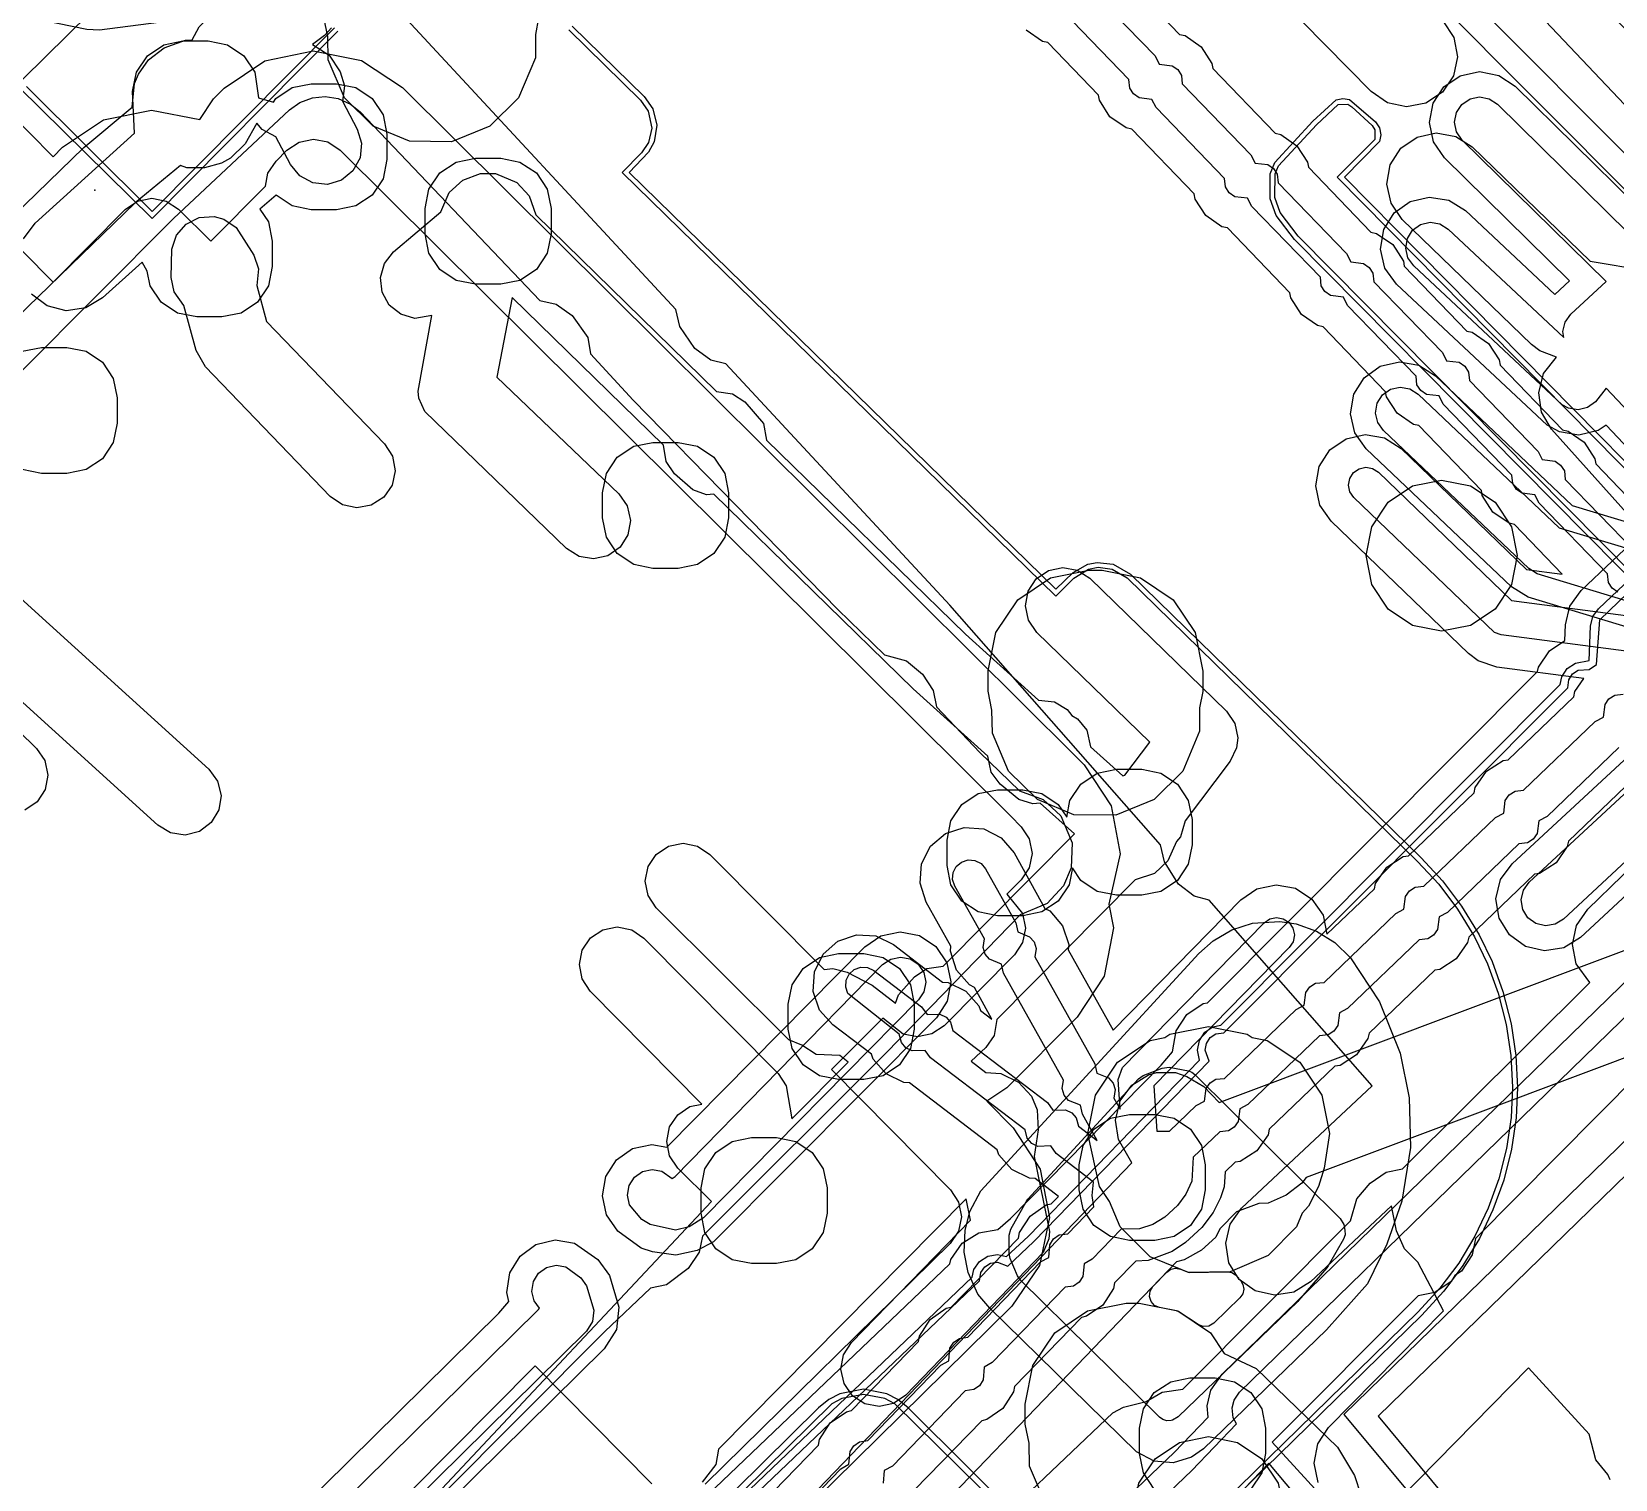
# Model space of a CAD drawing. Header units: metres. Extents: x -2677 to -840, y 169 to 1487.
# Drawn here: x -1924.5 to -1861.6, y 1042.6 to 1100 of the extents above; entities that cross this region are included whole.
import ezdxf

# ---------------------------------------------------------------- set-up
doc = ezdxf.new("R2010")
doc.units = ezdxf.units.M
for name, color, linetype in [('AI_GREENING_ALLOWED_ZONE', 4, 'Continuous'), ('AI_GREENING_EXCLUSIONS', 1, 'Continuous'), ('AI_GREENING_LAWN', 82, 'Continuous'), ('AI_GREENING_REJECTED', 6, 'Continuous')]:
    doc.layers.add(name, color=color, linetype=linetype)

msp = doc.modelspace()

# ---------------------------------------------------------------- linework, layer by layer
at = {"layer": 'AI_GREENING_ALLOWED_ZONE'}
msp.add_lwpolyline([(-1877.024, 1050.805), (-1876.857, 1050.778), (-1876.708, 1050.696), (-1876.595, 1050.569), (-1876.585, 1050.553), (-1876.515, 1050.478), (-1876.412, 1050.314), (-1876.38, 1050.123), (-1876.422, 1049.935), (-1876.532, 1049.776), (-1877.57, 1048.775), (-1877.762, 1048.659), (-1877.986, 1048.639), (-1878.195, 1048.719), (-1878.958, 1049.228), (-1879.05, 1049.266), (-1879.721, 1049.391), (-1879.918, 1049.475), (-1880.062, 1049.632), (-1880.127, 1049.836), (-1880.101, 1050.048), (-1879.99, 1050.23), (-1879.44, 1050.801), (-1879.277, 1050.914), (-1879.084, 1050.955), (-1878.891, 1050.918), (-1878.623, 1050.809), (-1878.527, 1050.791), (-1877.024, 1050.805)], close=True, dxfattribs=at)
at = {"layer": 'AI_GREENING_EXCLUSIONS'}
for points in [[(-1860.747, 1093.258), (-1872.868, 1105.434), (-1873.3, 1106.084), (-1873.451, 1106.85), (-1873.297, 1107.615), (-1873.09, 1107.922), (-1873.127, 1108.563), (-1872.896, 1109.226), (-1877.901, 1114.16), (-1878.339, 1114.806), (-1878.497, 1115.57), (-1878.35, 1116.336), (-1877.921, 1116.988), (-1877.276, 1117.427), (-1876.511, 1117.584), (-1875.745, 1117.438), (-1875.093, 1117.009), (-1869.427, 1111.423), (-1869.005, 1110.767), (-1868.866, 1110.048), (-1868.879, 1109.251), (-1853.882, 1094.184)], [(-1858.981, 1092.902), (-1872.159, 1106.139), (-1872.375, 1106.464), (-1872.451, 1106.847), (-1872.374, 1107.23), (-1872.014, 1107.648), (-1872.137, 1108.424), (-1871.885, 1108.93), (-1871.873, 1109.622), (-1877.199, 1114.872), (-1877.418, 1115.195), (-1877.497, 1115.577), (-1877.424, 1115.96), (-1877.209, 1116.286), (-1876.886, 1116.505), (-1876.504, 1116.584), (-1876.121, 1116.511), (-1875.795, 1116.296), (-1870.164, 1110.746), (-1869.935, 1110.4), (-1869.866, 1110.041), (-1869.885, 1108.896), (-1869.743, 1108.676), (-1854.616, 1093.505)], [(-1880.933, 1101.999), (-1878.931, 1099.915), (-1878.711, 1099.868), (-1878.069, 1099.424), (-1877.646, 1098.768), (-1877.609, 1098.569), (-1875.13, 1095.992), (-1874.91, 1095.944), (-1874.268, 1095.501), (-1873.845, 1094.845), (-1873.808, 1094.645), (-1871.329, 1092.068), (-1871.109, 1092.021), (-1870.467, 1091.577), (-1870.044, 1090.922), (-1870.007, 1090.722), (-1867.528, 1088.145), (-1867.308, 1088.098), (-1866.666, 1087.654), (-1866.243, 1086.998), (-1866.206, 1086.798), (-1863.727, 1084.222), (-1863.507, 1084.174), (-1862.865, 1083.73), (-1862.442, 1083.075), (-1862.405, 1082.875), (-1859.926, 1080.298)], [(-1927.599, 1090.426), (-1922.432, 1095.431), (-1920.512, 1097.025), (-1920.426, 1097.966), (-1920.266, 1098.343), (-1919.861, 1098.913), (-1919.248, 1099.388), (-1918.394, 1099.688), (-1918.129, 1099.699), (-1917.859, 1100.213), (-1917.409, 1100.649), (-1921.816, 1100.086), (-1922.31, 1100.106), (-1928.531, 1101.397)], [(-1882.144, 1101.381), (-1879.899, 1099.064), (-1879.733, 1098.736), (-1879.227, 1098.675), (-1879.003, 1098.519), (-1878.855, 1098.29), (-1878.821, 1097.951), (-1876.098, 1095.141), (-1875.932, 1094.813), (-1875.426, 1094.751), (-1875.202, 1094.596), (-1875.054, 1094.367), (-1875.02, 1094.027), (-1872.297, 1091.217), (-1872.131, 1090.889), (-1871.625, 1090.828), (-1871.401, 1090.673), (-1871.253, 1090.443), (-1871.219, 1090.104), (-1868.496, 1087.294), (-1868.33, 1086.966), (-1867.824, 1086.905), (-1867.6, 1086.749), (-1867.452, 1086.52), (-1867.418, 1086.181), (-1864.695, 1083.37), (-1864.529, 1083.042), (-1864.023, 1082.981), (-1863.799, 1082.826), (-1863.651, 1082.596), (-1863.617, 1082.257), (-1860.894, 1079.447)], [(-1868.471, 1100.452), (-1868.043, 1099.799), (-1867.897, 1099.033), (-1868.055, 1098.269), (-1868.494, 1097.624), (-1869.147, 1097.195), (-1869.913, 1097.05), (-1870.677, 1097.208), (-1871.323, 1097.647), (-1874.964, 1101.35)], [(-1873.429, 1042.454), (-1873.587, 1043.218), (-1873.44, 1043.985), (-1873.011, 1044.637), (-1868.448, 1049.268), (-1869.463, 1051.197), (-1870.003, 1051.72), (-1870.314, 1052.436), (-1870.513, 1053.434), (-1873.732, 1050.419), (-1874.395, 1050.007), (-1875.165, 1049.879), (-1875.925, 1050.057), (-1876.559, 1050.511), (-1876.971, 1051.174), (-1877.098, 1051.944), (-1876.921, 1052.704), (-1876.467, 1053.338), (-1871.278, 1058.198), (-1877.748, 1065.557), (-1878.349, 1065.717), (-1878.968, 1066.191), (-1879.532, 1067.085), (-1879.686, 1067.76), (-1888.045, 1077.267), (-1896.938, 1086.851), (-1897.543, 1086.995), (-1898.175, 1087.453), (-1898.763, 1088.331), (-1898.934, 1089.002), (-1909.607, 1100.504)], [(-1861.528, 1077.785), (-1861.753, 1077.94), (-1861.901, 1078.17), (-1861.935, 1078.509), (-1864.657, 1081.319), (-1864.823, 1081.647), (-1865.329, 1081.708), (-1865.554, 1081.864), (-1865.702, 1082.093), (-1865.736, 1082.432), (-1868.458, 1085.242), (-1868.624, 1085.57), (-1869.13, 1085.632), (-1869.355, 1085.787), (-1869.503, 1086.016), (-1869.537, 1086.356), (-1872.259, 1089.166), (-1872.425, 1089.494), (-1872.931, 1089.555), (-1873.156, 1089.71), (-1873.304, 1089.94), (-1873.338, 1090.279), (-1876.06, 1093.089), (-1876.226, 1093.417), (-1876.732, 1093.478), (-1876.957, 1093.634), (-1877.105, 1093.863), (-1877.139, 1094.202), (-1879.861, 1097.013), (-1880.027, 1097.341), (-1880.533, 1097.402), (-1880.758, 1097.557), (-1880.906, 1097.787), (-1880.94, 1098.126), (-1883.185, 1100.443)], [(-1860.536, 1096.363), (-1864.406, 1100.437)], [(-1928.366, 1099.816), (-1923.652, 1095.057), (-1923.273, 1095.439), (-1921.655, 1096.528), (-1919.743, 1096.915), (-1917.824, 1096.539), (-1917.28, 1097.359), (-1916.857, 1097.785), (-1915.239, 1098.874), (-1913.327, 1099.262), (-1911.412, 1098.888), (-1909.786, 1097.81), (-1883.111, 1071.33), (-1882.713, 1070.925), (-1881.65, 1069.303), (-1881.284, 1067.399), (-1881.736, 1065.4), (-1881.546, 1064.463), (-1881.92, 1062.548), (-1882.998, 1060.923), (-1885.789, 1058.113), (-1886.581, 1057.579), (-1885.536, 1056.523), (-1884.46, 1054.891), (-1884.092, 1052.972), (-1884.487, 1051.058), (-1885.586, 1049.442), (-1895.305, 1039.884)], [(-1912.603, 1100.172), (-1912.872, 1099.87), (-1913.349, 1099.521), (-1912.688, 1099.095), (-1912.253, 1098.432), (-1912.086, 1097.871), (-1912.159, 1097.266), (-1911.574, 1096.157), (-1911.406, 1095.596), (-1911.467, 1095.014), (-1911.745, 1094.499), (-1912.2, 1094.131), (-1912.761, 1093.963), (-1913.343, 1094.024), (-1913.858, 1094.302), (-1914.226, 1094.757), (-1914.808, 1095.858), (-1915.357, 1096.14), (-1915.562, 1096.393), (-1916.025, 1095.573), (-1916.604, 1095.009), (-1916.964, 1094.814), (-1917.637, 1094.622), (-1918.337, 1094.62), (-1918.599, 1094.713), (-1920.387, 1093.235), (-1925.511, 1088.271)], [(-1925.014, 1097.821), (-1919.718, 1092.612), (-1912.342, 1100.04)], [(-1924.712, 1097.855), (-1919.719, 1092.894), (-1912.484, 1100.181)], [(-1903.181, 1100.103), (-1900.331, 1097.311), (-1900.021, 1096.868), (-1899.883, 1096.197), (-1900.014, 1095.624), (-1900.287, 1095.215), (-1901.061, 1094.438), (-1883.84, 1077.623), (-1883.121, 1078.341), (-1882.538, 1078.697), (-1882.165, 1078.771), (-1881.601, 1078.702), (-1881.013, 1078.354), (-1869.479, 1067.097), (-1868.642, 1066.195), (-1867.889, 1065.203), (-1867.218, 1064.103), (-1866.703, 1063.033), (-1866.277, 1061.872), (-1865.957, 1060.623), (-1865.772, 1059.391), (-1865.71, 1058.138), (-1865.769, 1056.935), (-1865.952, 1055.702), (-1866.255, 1054.5), (-1866.674, 1053.337), (-1867.207, 1052.221), (-1867.848, 1051.16), (-1868.595, 1050.164), (-1869.462, 1049.222), (-1880.72, 1038.221)], [(-1903.041, 1100.246), (-1900.191, 1097.454), (-1899.845, 1096.964), (-1899.685, 1096.317), (-1899.786, 1095.657), (-1900.007, 1095.242), (-1900.776, 1094.44), (-1883.841, 1077.905), (-1883.156, 1078.57), (-1882.577, 1078.893), (-1882.204, 1078.967), (-1881.564, 1078.899), (-1880.874, 1078.497), (-1869.339, 1067.24), (-1868.496, 1066.331), (-1867.73, 1065.324), (-1867.038, 1064.189), (-1866.523, 1063.12), (-1866.089, 1061.94), (-1865.759, 1060.653), (-1865.572, 1059.401), (-1865.51, 1058.128), (-1865.57, 1056.925), (-1865.754, 1055.673), (-1866.061, 1054.451), (-1866.486, 1053.269), (-1867.026, 1052.134), (-1867.677, 1051.056), (-1868.435, 1050.043), (-1869.322, 1049.079), (-1880.593, 1038.066)], [(-1895.925, 1041.199), (-1893.261, 1043.938), (-1893.221, 1044.159), (-1892.798, 1044.815), (-1892.157, 1045.26), (-1891.958, 1045.303), (-1889.294, 1048.041), (-1889.254, 1048.263), (-1888.831, 1048.919), (-1888.19, 1049.363), (-1887.992, 1049.406), (-1885.327, 1052.144), (-1885.287, 1052.366), (-1884.865, 1053.022), (-1884.223, 1053.467), (-1884.025, 1053.51), (-1883.739, 1053.805), (-1884.659, 1054.52), (-1884.884, 1054.533), (-1885.586, 1054.875), (-1886.103, 1055.459), (-1886.169, 1055.651), (-1889.65, 1058.311), (-1889.875, 1058.325), (-1890.577, 1058.667), (-1891.094, 1059.251), (-1891.16, 1059.443), (-1892.701, 1060.613), (-1893.218, 1061.198), (-1893.472, 1061.935), (-1893.425, 1062.714), (-1893.083, 1063.416), (-1892.499, 1063.933), (-1891.761, 1064.187), (-1890.982, 1064.14), (-1890.281, 1063.798), (-1888.341, 1062.309), (-1888.116, 1062.295), (-1887.414, 1061.953), (-1886.897, 1061.369), (-1886.831, 1061.177), (-1886.387, 1060.84), (-1887.074, 1062.092), (-1887.275, 1062.195), (-1887.781, 1062.788), (-1888.023, 1063.53), (-1888.007, 1063.733), (-1888.989, 1065.486), (-1889.23, 1066.229), (-1889.168, 1067.006), (-1888.814, 1067.702), (-1888.221, 1068.208), (-1887.478, 1068.45), (-1886.7, 1068.388), (-1886.005, 1068.034), (-1885.498, 1067.441), (-1884.277, 1065.234), (-1884.077, 1065.132), (-1883.57, 1064.539), (-1883.329, 1063.797), (-1883.345, 1063.594), (-1881.559, 1060.404), (-1876.502, 1065.573), (-1875.858, 1066.013), (-1875.094, 1066.174), (-1874.327, 1066.03), (-1873.674, 1065.604), (-1873.233, 1064.96), (-1873.076, 1064.213), (-1871.196, 1066.006), (-1871.147, 1066.226), (-1870.702, 1066.866), (-1870.045, 1067.287), (-1869.845, 1067.323), (-1867.237, 1069.816), (-1867.189, 1070.036), (-1866.743, 1070.677), (-1866.086, 1071.098), (-1865.886, 1071.134), (-1863.278, 1073.627), (-1863.23, 1073.847), (-1862.877, 1074.354), (-1866.333, 1074.806), (-1867.072, 1075.056), (-1867.462, 1075.349), (-1872.909, 1080.6), (-1873.355, 1081.241), (-1873.521, 1082.003), (-1873.383, 1082.771), (-1872.961, 1083.428), (-1872.321, 1083.873), (-1871.558, 1084.04), (-1870.79, 1083.902), (-1870.133, 1083.48), (-1865.161, 1078.687), (-1863.737, 1078.501), (-1865.625, 1080.468), (-1865.846, 1080.515), (-1866.487, 1080.959), (-1866.911, 1081.615), (-1866.947, 1081.814), (-1869.426, 1084.391), (-1869.646, 1084.439), (-1870.288, 1084.882), (-1870.712, 1085.538), (-1870.748, 1085.738), (-1873.227, 1088.315), (-1873.447, 1088.362), (-1874.089, 1088.806), (-1874.513, 1089.461), (-1874.549, 1089.661), (-1877.028, 1092.238), (-1877.248, 1092.285), (-1877.89, 1092.729), (-1878.314, 1093.385), (-1878.35, 1093.585), (-1880.829, 1096.161), (-1881.049, 1096.209), (-1881.691, 1096.653), (-1882.114, 1097.308), (-1882.151, 1097.508), (-1884.153, 1099.592), (-1884.373, 1099.639), (-1885.015, 1100.083)], [(-1924.832, 1091.806), (-1924.366, 1092.432), (-1920.416, 1095.996), (-1920.496, 1097.658), (-1920.344, 1098.423), (-1920.344, 1098.423), (-1919.91, 1099.072), (-1919.261, 1099.506), (-1918.496, 1099.658), (-1917.496, 1099.658), (-1916.731, 1099.506), (-1916.082, 1099.072), (-1915.648, 1098.423), (-1915.496, 1097.394), (-1914.906, 1097.234), (-1914.814, 1097.371), (-1914.165, 1097.805), (-1913.4, 1097.957), (-1912.4, 1097.957), (-1911.635, 1097.805), (-1910.986, 1097.371), (-1910.552, 1096.722), (-1910.4, 1095.957), (-1910.4, 1094.957), (-1910.552, 1094.192), (-1910.986, 1093.543), (-1911.635, 1093.109), (-1912.4, 1092.957), (-1913.4, 1092.957), (-1914.165, 1093.109), (-1914.801, 1093.534), (-1915.438, 1092.978), (-1915.101, 1092.475), (-1914.949, 1091.709), (-1914.949, 1090.709), (-1915.101, 1089.944), (-1915.535, 1089.295), (-1916.184, 1088.861), (-1916.949, 1088.709), (-1917.949, 1088.709), (-1918.715, 1088.861), (-1919.363, 1089.295), (-1919.797, 1089.944), (-1919.912, 1090.52), (-1920.111, 1090.883), (-1921.686, 1089.462), (-1922.356, 1089.063), (-1923.128, 1088.95), (-1923.885, 1089.141), (-1924.511, 1089.607)], [(-1932.242, 1098.755), (-1923.655, 1090.087), (-1920.79, 1092.972), (-1920.304, 1093.299), (-1919.731, 1093.415), (-1919.156, 1093.303), (-1918.668, 1092.98), (-1917.392, 1091.712), (-1915.218, 1093.9), (-1915.12, 1094.405), (-1914.796, 1094.893), (-1914.374, 1095.319), (-1913.888, 1095.645), (-1913.314, 1095.762), (-1912.74, 1095.649), (-1912.252, 1095.326), (-1885.626, 1068.896), (-1885.213, 1068.475), (-1884.894, 1067.988), (-1884.784, 1067.417), (-1884.9, 1066.847), (-1885.224, 1066.364), (-1885.785, 1065.803), (-1885.163, 1065.025), (-1885.046, 1064.451), (-1885.159, 1063.876), (-1885.482, 1063.389), (-1888.272, 1060.579), (-1888.758, 1060.252), (-1889.331, 1060.136), (-1889.906, 1060.248), (-1890.708, 1060.884), (-1892.751, 1058.841), (-1888.025, 1054.062), (-1887.702, 1053.572), (-1887.591, 1052.996), (-1887.71, 1052.422), (-1888.04, 1051.937), (-1897.759, 1042.379)], [(-1853.166, 1073.98), (-1865.084, 1077.58), (-1865.745, 1077.996), (-1871.52, 1083.468), (-1871.971, 1084.105), (-1872.144, 1084.866), (-1872.012, 1085.635), (-1871.596, 1086.295), (-1870.959, 1086.746), (-1870.198, 1086.919), (-1869.429, 1086.788), (-1868.769, 1086.372), (-1863.338, 1081.225), (-1857.238, 1079.386), (-1861.989, 1084.415), (-1862.316, 1084.197), (-1863.076, 1084.02), (-1863.846, 1084.147), (-1864.332, 1084.412), (-1870.318, 1090.006), (-1870.773, 1090.64), (-1870.949, 1091.4), (-1870.822, 1092.17), (-1870.41, 1092.833), (-1869.775, 1093.287), (-1869.015, 1093.464), (-1868.245, 1093.336), (-1867.583, 1092.924), (-1864.031, 1089.594), (-1863.449, 1090.132), (-1868.41, 1095.013), (-1868.849, 1095.658), (-1869.007, 1096.423), (-1868.861, 1097.189), (-1868.433, 1097.842), (-1867.788, 1098.28), (-1867.024, 1098.439), (-1866.257, 1098.293), (-1865.605, 1097.865), (-1860.871, 1093.208)], [(-1924.929, 1086.528), (-1918.872, 1092.612), (-1914.265, 1096.918), (-1913.859, 1097.212), (-1913.354, 1097.405), (-1912.852, 1097.456), (-1912.337, 1097.376), (-1911.844, 1097.155), (-1911.465, 1096.85), (-1904.323, 1089.358), (-1903.684, 1089.215), (-1903.046, 1088.766), (-1902.423, 1087.893), (-1902.31, 1087.246), (-1900.621, 1085.402), (-1892.494, 1077.1), (-1890.639, 1075.302), (-1889.764, 1075.055), (-1889.141, 1074.524), (-1888.711, 1073.875), (-1888.585, 1073.231), (-1886.859, 1071.421), (-1885.28, 1069.9), (-1884.343, 1069.559), (-1883.644, 1068.912), (-1883.196, 1067.836), (-1883.235, 1066.85), (-1883.537, 1066.127), (-1884.184, 1065.428), (-1885.256, 1064.98), (-1890.552, 1059.522), (-1897.87, 1052.227), (-1897.998, 1051.585), (-1898.433, 1050.937), (-1899.292, 1050.295), (-1899.936, 1050.167), (-1901.741, 1048.437), (-1914.866, 1035.282)], [(-1838.317, 1055.373), (-1874.361, 1091.772), (-1875.091, 1092.731), (-1875.333, 1093.386), (-1875.332, 1094.391), (-1875.146, 1094.839), (-1873.632, 1096.475), (-1872.705, 1097.323), (-1872.445, 1097.378), (-1872.183, 1097.332), (-1871.147, 1096.443), (-1870.989, 1096.212), (-1870.934, 1095.938), (-1870.991, 1095.665), (-1870.991, 1095.665), (-1872.385, 1094.252), (-1836.018, 1057.42)], [(-1851.131, 1074.379), (-1864.727, 1078.514), (-1865.057, 1078.722), (-1870.832, 1084.194), (-1871.058, 1084.512), (-1871.144, 1084.893), (-1871.078, 1085.277), (-1870.87, 1085.608), (-1870.552, 1085.833), (-1870.171, 1085.919), (-1869.787, 1085.854), (-1869.457, 1085.646), (-1863.853, 1080.336), (-1853.934, 1077.345), (-1861.998, 1085.88), (-1862.411, 1085.335), (-1862.728, 1085.108), (-1863.108, 1085.019), (-1863.493, 1085.083), (-1863.736, 1085.215), (-1869.634, 1090.735), (-1869.862, 1091.052), (-1869.95, 1091.433), (-1869.886, 1091.817), (-1869.68, 1092.149), (-1869.363, 1092.376), (-1868.983, 1092.464), (-1868.598, 1092.401), (-1868.267, 1092.194), (-1863.672, 1087.887), (-1863.71, 1088.13), (-1863.624, 1088.499), (-1863.398, 1088.817), (-1861.992, 1090.117), (-1867.709, 1095.726), (-1867.928, 1096.049), (-1868.007, 1096.431), (-1867.934, 1096.814), (-1867.72, 1097.14), (-1867.398, 1097.36), (-1867.016, 1097.439), (-1866.632, 1097.366), (-1866.306, 1097.152), (-1861.103, 1092.033)], [(-1859.001, 1078.498), (-1864.163, 1084.256), (-1864.559, 1084.928), (-1864.669, 1085.7), (-1864.475, 1086.456), (-1863.962, 1087.106), (-1864.627, 1087.357), (-1864.956, 1087.615), (-1870.089, 1092.573), (-1870.534, 1093.214), (-1870.7, 1093.976), (-1870.561, 1094.744), (-1870.139, 1095.401), (-1869.497, 1095.845), (-1868.735, 1096.011), (-1867.967, 1095.872), (-1867.311, 1095.45), (-1862.624, 1090.923), (-1860.42, 1090.554)], [(-1908.619, 1041.776), (-1897.517, 1053.603), (-1898.848, 1054.926), (-1899.174, 1055.412), (-1899.29, 1055.986), (-1899.177, 1056.56), (-1898.854, 1057.048), (-1898.368, 1057.374), (-1897.893, 1057.47), (-1902.325, 1061.945), (-1902.648, 1062.433), (-1902.759, 1063.008), (-1902.642, 1063.581), (-1902.315, 1064.066), (-1901.827, 1064.389), (-1901.252, 1064.501), (-1900.679, 1064.384), (-1900.193, 1064.056), (-1894.867, 1058.678), (-1894.545, 1058.19), (-1894.326, 1056.878), (-1892.085, 1059.138), (-1892.423, 1059.398), (-1893.361, 1059.44), (-1893.931, 1059.804), (-1894.437, 1060.012), (-1899.707, 1065.257), (-1900.032, 1065.744), (-1900.145, 1066.318), (-1900.03, 1066.892), (-1899.704, 1067.378), (-1899.217, 1067.702), (-1898.642, 1067.816), (-1898.069, 1067.7), (-1897.582, 1067.374), (-1893.033, 1062.81), (-1892.691, 1062.853), (-1892.126, 1062.698), (-1891.133, 1062.187), (-1890.208, 1061.479), (-1890.092, 1061.804), (-1889.447, 1062.517), (-1888.962, 1062.844), (-1888.309, 1062.945), (-1883.105, 1068.193), (-1884.465, 1069.415), (-1884.752, 1069.387), (-1885.312, 1069.556), (-1886.056, 1070.165), (-1886.407, 1070.634), (-1886.54, 1071.281), (-1889.503, 1073.947), (-1897.418, 1081.668), (-1897.706, 1081.65), (-1898.259, 1081.842), (-1898.978, 1082.481), (-1899.309, 1082.964), (-1899.415, 1083.616), (-1905.428, 1089.481), (-1906.03, 1086.312), (-1901.19, 1081.683), (-1900.854, 1081.204), (-1900.727, 1080.633), (-1900.829, 1080.056), (-1901.143, 1079.563), (-1901.622, 1079.227), (-1902.194, 1079.1), (-1902.77, 1079.201), (-1903.264, 1079.515), (-1908.896, 1084.948), (-1909.125, 1085.486), (-1909.156, 1085.758), (-1908.618, 1088.765), (-1909.287, 1088.65), (-1909.849, 1088.811), (-1910.308, 1089.175), (-1910.592, 1089.687), (-1910.659, 1090.268), (-1910.498, 1090.831), (-1910.134, 1091.289), (-1908.254, 1092.883), (-1907.921, 1093.641), (-1907.382, 1094.136), (-1906.677, 1094.395), (-1906.083, 1094.395), (-1905.244, 1094.046), (-1904.749, 1093.507), (-1904.49, 1092.757), (-1897.31, 1085.753), (-1896.682, 1085.657), (-1896.191, 1085.338), (-1895.448, 1084.477), (-1895.324, 1083.816), (-1887.43, 1076.116), (-1884.523, 1073.502), (-1883.891, 1073.431), (-1883.388, 1073.133), (-1883.205, 1072.888), (-1882.975, 1072.76), (-1882.611, 1072.302), (-1882.46, 1071.647), (-1881.185, 1070.5), (-1881.103, 1070.518), (-1880.112, 1071.832), (-1884.589, 1076.188), (-1884.92, 1076.67), (-1885.042, 1077.242), (-1884.936, 1077.818), (-1884.618, 1078.309), (-1884.135, 1078.641), (-1883.563, 1078.763), (-1882.988, 1078.656), (-1882.496, 1078.338), (-1877.072, 1073.059), (-1876.74, 1072.577), (-1876.618, 1072.005), (-1876.666, 1071.608), (-1876.921, 1071.081), (-1878.708, 1068.711), (-1878.891, 1068.072), (-1879.056, 1067.885), (-1879.39, 1067.119), (-1879.929, 1066.624), (-1880.693, 1066.365), (-1886.19, 1060.822), (-1886.291, 1060.195), (-1886.614, 1059.707), (-1887.206, 1059.169), (-1886.616, 1058.715), (-1886.024, 1058.676), (-1885.323, 1058.342), (-1884.811, 1057.778), (-1884.584, 1057.236), (-1884.545, 1056.448), (-1884.695, 1055.389), (-1884.095, 1052.411), (-1884.12, 1052.116), (-1884.338, 1051.572), (-1889.798, 1045.92), (-1890.28, 1045.588), (-1890.852, 1045.466), (-1891.428, 1045.572), (-1891.919, 1045.89), (-1892.25, 1046.373), (-1892.373, 1046.945), (-1892.266, 1047.521), (-1891.948, 1048.012), (-1887.228, 1052.863), (-1887.407, 1053.711), (-1897.235, 1043.775), (-1897.339, 1043.167), (-1897.879, 1042.458)], [(-1860.287, 1075.327), (-1866.164, 1076.095), (-1866.423, 1076.182), (-1872.007, 1081.536), (-1872.163, 1081.76), (-1872.221, 1082.027), (-1872.173, 1082.296), (-1872.025, 1082.526), (-1871.801, 1082.682), (-1871.534, 1082.74), (-1871.266, 1082.692), (-1871.036, 1082.544), (-1865.754, 1077.453), (-1860.21, 1076.729)], [(-1897.952, 1041.685), (-1888.045, 1051.133), (-1888.006, 1051.305), (-1887.557, 1051.943), (-1886.898, 1052.362), (-1886.142, 1052.493), (-1885.646, 1052.927), (-1879.664, 1059.013), (-1879.207, 1059.548), (-1879.068, 1060.372), (-1878.635, 1061.022), (-1877.987, 1061.456), (-1877.814, 1061.491), (-1864.713, 1074.631), (-1864.679, 1074.804), (-1864.246, 1075.454), (-1863.633, 1075.865), (-1863.608, 1076.481), (-1863.429, 1077.228), (-1862.983, 1077.852), (-1859.286, 1081.343)], [(-1897.456, 1040.776), (-1887.16, 1050.595), (-1887.092, 1050.901), (-1886.867, 1051.22), (-1886.538, 1051.429), (-1886.153, 1051.496), (-1885.799, 1051.417), (-1884.933, 1052.226), (-1878.134, 1059.214), (-1878.219, 1059.608), (-1878.143, 1059.991), (-1877.927, 1060.316), (-1877.603, 1060.533), (-1877.296, 1060.595), (-1863.815, 1074.116), (-1863.754, 1074.423), (-1863.538, 1074.748), (-1863.214, 1074.965), (-1862.665, 1075.07), (-1862.608, 1076.439), (-1862.519, 1076.813), (-1862.296, 1077.125), (-1858.216, 1080.978)], [(-1897.335, 1040.477), (-1886.868, 1050.459), (-1886.817, 1050.779), (-1886.66, 1051.003), (-1886.43, 1051.149), (-1886.161, 1051.196), (-1885.752, 1051.036), (-1884.719, 1052.016), (-1877.753, 1059.173), (-1877.919, 1059.609), (-1877.866, 1059.877), (-1877.715, 1060.104), (-1877.488, 1060.256), (-1877.167, 1060.299), (-1863.519, 1073.987), (-1863.477, 1074.309), (-1863.326, 1074.536), (-1863.099, 1074.688), (-1862.662, 1074.708), (-1862.372, 1074.908), (-1862.246, 1076.688), (-1857.836, 1080.925)], [(-1925.971, 1078.453), (-1917.475, 1070.756), (-1917.126, 1070.286), (-1916.984, 1069.718), (-1917.069, 1069.139), (-1917.37, 1068.637), (-1917.84, 1068.288), (-1918.408, 1068.146), (-1918.987, 1068.231), (-1919.489, 1068.532), (-1927.927, 1076.177)], [(-1928.641, 1075.817), (-1924.311, 1071.58), (-1923.98, 1071.097), (-1923.86, 1070.524), (-1923.968, 1069.949), (-1924.287, 1069.459), (-1924.77, 1069.128)], [(-1910.328, 1024.455), (-1880.822, 1055.134), (-1881.355, 1056.065), (-1881.475, 1056.836), (-1881.29, 1057.595), (-1880.83, 1058.225), (-1880.163, 1058.63), (-1879.84, 1058.719), (-1879.096, 1058.715), (-1878.634, 1058.566), (-1877.969, 1058.164), (-1877.361, 1057.528), (-1829.964, 1075.315)], [(-1910.328, 1024.455), (-1880.822, 1055.134), (-1881.355, 1056.065), (-1881.475, 1056.836), (-1881.29, 1057.595), (-1880.83, 1058.225), (-1880.163, 1058.63), (-1879.84, 1058.719), (-1879.096, 1058.715), (-1878.634, 1058.566), (-1877.969, 1058.164), (-1877.361, 1057.528), (-1829.964, 1075.315)], [(-1895.268, 1040.009), (-1892.378, 1042.998), (-1892.056, 1043.175), (-1892.011, 1043.682), (-1891.863, 1043.912), (-1891.639, 1044.067), (-1891.301, 1044.112), (-1888.412, 1047.101), (-1888.089, 1047.278), (-1888.045, 1047.786), (-1887.897, 1048.015), (-1887.672, 1048.171), (-1887.334, 1048.216), (-1884.445, 1051.205), (-1884.123, 1051.381), (-1884.078, 1051.889), (-1883.93, 1052.119), (-1883.706, 1052.274), (-1883.368, 1052.319), (-1882.328, 1053.394), (-1882.402, 1053.844), (-1882.34, 1054.375), (-1883.831, 1055.507), (-1884.045, 1055.806), (-1884.554, 1055.791), (-1884.799, 1055.91), (-1884.98, 1056.115), (-1885.065, 1056.445), (-1888.822, 1059.299), (-1889.035, 1059.598), (-1889.545, 1059.582), (-1889.79, 1059.702), (-1889.971, 1059.906), (-1890.056, 1060.237), (-1892.095, 1061.853), (-1892.184, 1062.111), (-1892.168, 1062.384), (-1892.048, 1062.629), (-1891.844, 1062.81), (-1891.586, 1062.899), (-1891.313, 1062.883), (-1891.067, 1062.763), (-1889.169, 1061.321), (-1888.955, 1061.022), (-1888.446, 1061.038), (-1888.201, 1060.918), (-1888.02, 1060.714), (-1887.935, 1060.383), (-1884.178, 1057.529), (-1883.965, 1057.23), (-1883.455, 1057.246), (-1883.21, 1057.126), (-1883.029, 1056.922), (-1882.944, 1056.592), (-1882.203, 1056.029), (-1882.785, 1057.067), (-1882.861, 1057.427), (-1883.334, 1057.616), (-1883.512, 1057.823), (-1883.596, 1058.083), (-1883.542, 1058.42), (-1885.92, 1062.667), (-1885.997, 1063.027), (-1886.47, 1063.216), (-1886.647, 1063.423), (-1886.732, 1063.683), (-1886.677, 1064.02), (-1887.854, 1066.121), (-1887.939, 1066.381), (-1887.917, 1066.653), (-1887.793, 1066.897), (-1887.585, 1067.074), (-1887.326, 1067.159), (-1887.053, 1067.137), (-1886.81, 1067.013), (-1886.633, 1066.805), (-1885.431, 1064.66), (-1885.355, 1064.3), (-1884.882, 1064.111), (-1884.704, 1063.904), (-1884.62, 1063.644), (-1884.674, 1063.307), (-1882.296, 1059.06), (-1882.219, 1058.7), (-1881.746, 1058.511), (-1881.569, 1058.304), (-1881.484, 1058.044), (-1881.539, 1057.707), (-1881.29, 1057.263), (-1881.366, 1058.449), (-1881.192, 1058.918), (-1875.573, 1064.664), (-1875.347, 1064.818), (-1875.08, 1064.874), (-1874.811, 1064.824), (-1874.583, 1064.674), (-1874.428, 1064.449), (-1874.372, 1064.182), (-1874.423, 1063.913), (-1874.572, 1063.685), (-1879.947, 1058.19), (-1879.83, 1056.391), (-1879.331, 1056.388), (-1878.265, 1057.413), (-1877.937, 1057.578), (-1877.874, 1058.084), (-1877.718, 1058.308), (-1877.488, 1058.456), (-1877.148, 1058.488), (-1874.306, 1061.224), (-1873.978, 1061.389), (-1873.915, 1061.895), (-1873.759, 1062.119), (-1873.529, 1062.266), (-1873.19, 1062.299), (-1870.348, 1065.035), (-1870.019, 1065.2), (-1869.956, 1065.705), (-1869.8, 1065.929), (-1869.57, 1066.077), (-1869.231, 1066.11), (-1866.389, 1068.845), (-1866.06, 1069.01), (-1865.997, 1069.516), (-1865.841, 1069.74), (-1865.611, 1069.887), (-1865.272, 1069.92), (-1862.43, 1072.656), (-1862.101, 1072.821), (-1862.038, 1073.327), (-1861.882, 1073.551), (-1861.652, 1073.698), (-1861.313, 1073.731)], [(-1857.639, 1069.068), (-1863.007, 1064.078), (-1863.671, 1063.669), (-1864.442, 1063.544), (-1865.201, 1063.725), (-1865.834, 1064.181), (-1866.243, 1064.846), (-1866.367, 1065.616), (-1866.187, 1066.375), (-1865.73, 1067.008), (-1859.672, 1072.601)], [(-1861.495, 1071.613), (-1864.337, 1068.877), (-1864.666, 1068.712), (-1864.729, 1068.206), (-1864.885, 1067.982), (-1865.115, 1067.835), (-1865.454, 1067.802), (-1868.296, 1065.066), (-1868.624, 1064.901), (-1868.687, 1064.396), (-1868.843, 1064.171), (-1869.073, 1064.024), (-1869.413, 1063.991), (-1872.255, 1061.256), (-1872.583, 1061.091), (-1872.646, 1060.585), (-1872.802, 1060.361), (-1873.032, 1060.213), (-1873.372, 1060.181), (-1876.214, 1057.445), (-1876.542, 1057.28), (-1876.605, 1056.774), (-1876.761, 1056.55), (-1876.991, 1056.403), (-1877.33, 1056.37), (-1878.383, 1055.356), (-1878.444, 1054.409), (-1878.677, 1053.894), (-1879.007, 1053.446), (-1879.516, 1052.974), (-1879.995, 1052.687), (-1880.521, 1052.511), (-1881.246, 1052.499), (-1882.396, 1051.31), (-1882.718, 1051.133), (-1882.763, 1050.626), (-1882.911, 1050.396), (-1883.135, 1050.241), (-1883.473, 1050.196), (-1886.363, 1047.207), (-1886.685, 1047.03), (-1886.73, 1046.522), (-1886.878, 1046.293), (-1887.102, 1046.137), (-1887.44, 1046.092), (-1890.329, 1043.103), (-1890.652, 1042.926), (-1890.696, 1042.419)], [(-1858.109, 1069.997), (-1863.688, 1064.811), (-1864.02, 1064.606), (-1864.405, 1064.544), (-1864.785, 1064.634), (-1865.101, 1064.862), (-1865.306, 1065.194), (-1865.368, 1065.58), (-1865.278, 1065.959), (-1865.05, 1066.276), (-1859.125, 1071.763)], [(-1884.142, 1037.479), (-1878.436, 1042.932), (-1876.667, 1044.778), (-1876.8, 1045.02), (-1876.842, 1045.408), (-1876.765, 1045.717), (-1876.543, 1046.038), (-1850.669, 1071.205)], [(-1831.501, 1070.466), (-1873.905, 1054.552), (-1874.079, 1054.324), (-1874.701, 1053.859), (-1875.413, 1053.538), (-1875.777, 1053.527), (-1876.666, 1053.194), (-1877.327, 1052.517), (-1877.483, 1052.189), (-1878.063, 1051.667), (-1878.743, 1051.283), (-1879.052, 1051.205), (-1907.343, 1021.788)], [(-1831.501, 1070.466), (-1873.905, 1054.552), (-1874.079, 1054.324), (-1874.701, 1053.859), (-1875.413, 1053.538), (-1875.777, 1053.527), (-1876.666, 1053.194), (-1877.327, 1052.517), (-1877.483, 1052.189), (-1878.063, 1051.667), (-1878.743, 1051.283), (-1879.052, 1051.205), (-1907.343, 1021.788)], [(-1860.881, 1070.399), (-1863.489, 1067.906), (-1863.537, 1067.686), (-1863.983, 1067.045), (-1864.64, 1066.624), (-1864.84, 1066.589), (-1867.448, 1064.095), (-1867.496, 1063.875), (-1867.942, 1063.235), (-1868.599, 1062.814), (-1868.799, 1062.778), (-1871.407, 1060.285), (-1871.455, 1060.065), (-1871.901, 1059.424), (-1872.558, 1059.003), (-1872.758, 1058.967), (-1875.366, 1056.474), (-1875.414, 1056.254), (-1875.86, 1055.614), (-1876.517, 1055.192), (-1876.716, 1055.157), (-1877.113, 1054.775), (-1877.161, 1054.182), (-1877.305, 1053.743), (-1877.598, 1053.168), (-1878.047, 1052.569), (-1878.69, 1051.97), (-1879.224, 1051.623), (-1880.169, 1051.255), (-1880.661, 1051.235), (-1881.513, 1050.37), (-1881.554, 1050.149), (-1881.976, 1049.493), (-1882.618, 1049.048), (-1882.816, 1049.005), (-1885.48, 1046.267), (-1885.52, 1046.045), (-1885.943, 1045.389), (-1886.584, 1044.945), (-1886.783, 1044.902), (-1889.447, 1042.164)], [(-1887.251, 1039.82), (-1881.573, 1045.214), (-1881.152, 1045.438), (-1880.26, 1045.659), (-1879.613, 1046.042), (-1878.801, 1046.15), (-1872.136, 1052.832), (-1871.894, 1053.709), (-1871.366, 1054.334), (-1870.72, 1054.768), (-1870.076, 1054.898), (-1862.64, 1062.287), (-1863.189, 1063.028), (-1863.33, 1063.796), (-1863.166, 1064.559), (-1862.723, 1065.201), (-1857.266, 1070.494)], [(-1884.833, 1038.202), (-1879.143, 1043.64), (-1877.791, 1045.05), (-1877.839, 1045.495), (-1877.683, 1046.112), (-1877.241, 1046.755), (-1853.5, 1069.847)], [(-1848.121, 1068.774), (-1872.41, 1045.148), (-1866.03, 1037.508)], [(-1847.8, 1067.69), (-1871.047, 1045.079), (-1865.139, 1037.962)], [(-1854.214, 1065.206), (-1867.182, 1052.135), (-1867.309, 1051.488), (-1867.74, 1050.838), (-1867.994, 1050.667), (-1868.152, 1050.428), (-1868.798, 1049.991), (-1869.455, 1049.857), (-1875.25, 1044.046), (-1869.023, 1037.239)], [(-1930.768, 1024.711), (-1905.954, 1049.168), (-1905.954, 1049.168), (-1905.554, 1049.633), (-1905.642, 1049.996), (-1905.52, 1050.767), (-1905.113, 1051.433), (-1904.482, 1051.892), (-1903.723, 1052.075), (-1902.952, 1051.953), (-1902.023, 1051.302), (-1901.564, 1050.671), (-1901.192, 1049.415), (-1901.288, 1048.517), (-1901.769, 1047.752), (-1927.455, 1022.429)], [(-1930.066, 1023.999), (-1904.385, 1049.314), (-1904.345, 1049.373), (-1904.345, 1049.373), (-1904.551, 1049.657), (-1904.643, 1050.036), (-1904.582, 1050.422), (-1904.378, 1050.754), (-1904.063, 1050.984), (-1903.683, 1051.075), (-1903.298, 1051.015), (-1902.701, 1050.568), (-1902.472, 1050.252), (-1902.184, 1049.294), (-1902.232, 1048.845), (-1902.473, 1048.463), (-1928.158, 1023.141)], [(-1884.241, 1041.585), (-1884.888, 1043.094), (-1884.888, 1043.094), (-1884.904, 1044.014), (-1885.053, 1044.764), (-1885.053, 1045.566), (-1884.749, 1047.097), (-1883.881, 1048.394), (-1882.584, 1049.262), (-1881.053, 1049.566), (-1880.531, 1049.561), (-1879, 1049.257), (-1877.703, 1048.389), (-1877.155, 1047.57), (-1875.886, 1046.981), (-1872.654, 1043.847), (-1871.981, 1042.724), (-1871.738, 1041.958)], [(-1899.877, 1042.394), (-1904.511, 1047.08), (-1924.465, 1026.973)], [(-1861.838, 1042.558), (-1861.922, 1042.772), (-1862.403, 1043.349), (-1862.665, 1044.369), (-1865.07, 1046.998), (-1870.162, 1041.829)], [(-1882.478, 1038.231), (-1889.706, 1045.41), (-1890.117, 1045.743), (-1890.548, 1045.969), (-1891.482, 1046.15), (-1892.417, 1045.97), (-1892.849, 1045.744), (-1893.26, 1045.411), (-1921.775, 1017.267)], [(-1882.607, 1038.078), (-1890.227, 1045.575), (-1890.624, 1045.782), (-1891.483, 1045.949), (-1892.342, 1045.783), (-1892.739, 1045.576), (-1921.635, 1017.124)], [(-1870.223, 1037.068), (-1875.389, 1043.221), (-1877.039, 1041.501)]]:
    msp.add_lwpolyline(points, dxfattribs=at)
for points in [[(-1906.844, 1105.076), (-1905.547, 1104.208), (-1904.679, 1102.911), (-1904.375, 1101.38), (-1904.375, 1100.574), (-1904.506, 1099.915), (-1904.506, 1098.99), (-1905.169, 1097.404), (-1906.313, 1096.281), (-1907.835, 1095.661), (-1909.496, 1095.677), (-1910.941, 1096.281), (-1912.085, 1097.404), (-1912.732, 1098.913), (-1912.748, 1099.833), (-1912.897, 1100.583), (-1912.897, 1101.385), (-1912.593, 1102.916), (-1911.725, 1104.213), (-1910.428, 1105.081), (-1908.897, 1105.385), (-1908.375, 1105.38), (-1906.844, 1105.076)], [(-1872.67, 1094.256), (-1836.117, 1057.235), (-1835.799, 1057.122), (-1835.383, 1056.311), (-1835.54, 1055.92), (-1836.688, 1054.845), (-1837.015, 1054.71), (-1837.349, 1054.825), (-1838.175, 1055.514), (-1874.218, 1091.913), (-1874.931, 1092.851), (-1875.142, 1093.443), (-1875.132, 1094.383), (-1875, 1094.703), (-1873.491, 1096.333), (-1872.627, 1097.139), (-1872.254, 1097.145), (-1872.093, 1097.045), (-1871.286, 1096.3), (-1871.173, 1096.135), (-1871.174, 1095.743), (-1872.67, 1094.256)], [(-1905.115, 1090.157), (-1905.88, 1090.005), (-1906.88, 1090.005), (-1907.645, 1090.157), (-1908.294, 1090.591), (-1908.728, 1091.24), (-1908.88, 1092.005), (-1908.88, 1093.005), (-1908.728, 1093.77), (-1908.294, 1094.419), (-1907.645, 1094.853), (-1906.88, 1095.005), (-1905.88, 1095.005), (-1905.115, 1094.853), (-1904.466, 1094.419), (-1904.032, 1093.77), (-1903.88, 1093.005), (-1903.88, 1092.005), (-1904.032, 1091.24), (-1904.466, 1090.591), (-1905.115, 1090.157)], [(-1918.371, 1092.389), (-1917.847, 1092.649), (-1917.263, 1092.689), (-1916.872, 1092.583), (-1916.387, 1092.255), (-1915.688, 1091.163), (-1915.494, 1090.611), (-1915.562, 1089.949), (-1915.177, 1088.525), (-1910.488, 1083.668), (-1910.172, 1083.176), (-1910.068, 1082.6), (-1910.192, 1082.028), (-1910.526, 1081.547), (-1911.018, 1081.231), (-1911.594, 1081.127), (-1912.166, 1081.251), (-1912.647, 1081.585), (-1917.603, 1086.719), (-1917.972, 1087.369), (-1918.458, 1089.165), (-1918.851, 1089.702), (-1918.961, 1090.277), (-1918.943, 1091.393), (-1918.756, 1091.948), (-1918.371, 1092.389)], [(-1921.696, 1083.08), (-1922.345, 1082.646), (-1923.11, 1082.494), (-1924.11, 1082.494), (-1924.876, 1082.646), (-1925.525, 1083.08), (-1925.958, 1083.729), (-1926.11, 1084.494), (-1926.11, 1085.494), (-1925.958, 1086.26), (-1925.525, 1086.908), (-1924.876, 1087.342), (-1924.11, 1087.494), (-1923.11, 1087.494), (-1922.345, 1087.342), (-1921.696, 1086.908), (-1921.263, 1086.26), (-1921.11, 1085.494), (-1921.11, 1084.494), (-1921.263, 1083.729), (-1921.696, 1083.08)], [(-1897.423, 1079.314), (-1898.072, 1078.88), (-1898.837, 1078.728), (-1899.837, 1078.728), (-1900.602, 1078.88), (-1901.251, 1079.314), (-1901.685, 1079.963), (-1901.837, 1080.728), (-1901.837, 1081.728), (-1901.685, 1082.493), (-1901.251, 1083.142), (-1900.602, 1083.576), (-1899.837, 1083.728), (-1898.837, 1083.728), (-1898.072, 1083.576), (-1897.423, 1083.142), (-1896.989, 1082.493), (-1896.837, 1081.728), (-1896.837, 1080.728), (-1896.989, 1079.963), (-1897.423, 1079.314)], [(-1870.648, 1081.354), (-1869.675, 1082.005), (-1868.527, 1082.233), (-1867.379, 1082.005), (-1866.405, 1081.354), (-1865.755, 1080.381), (-1865.527, 1079.233), (-1865.755, 1078.085), (-1866.405, 1077.112), (-1867.379, 1076.461), (-1868.527, 1076.233), (-1869.675, 1076.461), (-1870.648, 1077.112), (-1871.298, 1078.085), (-1871.527, 1079.233), (-1871.298, 1080.381), (-1870.648, 1081.354)], [(-1880.474, 1078.348), (-1879.177, 1077.48), (-1878.309, 1076.183), (-1878.005, 1074.652), (-1878.005, 1073.846), (-1878.136, 1073.187), (-1878.136, 1072.262), (-1878.799, 1070.676), (-1879.943, 1069.553), (-1881.465, 1068.933), (-1883.126, 1068.949), (-1884.571, 1069.553), (-1885.715, 1070.676), (-1886.362, 1072.185), (-1886.378, 1073.105), (-1886.527, 1073.855), (-1886.527, 1074.657), (-1886.223, 1076.188), (-1885.355, 1077.485), (-1884.058, 1078.353), (-1882.527, 1078.657), (-1882.005, 1078.652), (-1880.474, 1078.348)], [(-1881.431, 1070.755), (-1880.431, 1070.755), (-1879.666, 1070.603), (-1879.017, 1070.169), (-1878.583, 1069.52), (-1878.431, 1068.755), (-1878.431, 1067.755), (-1878.583, 1066.99), (-1879.017, 1066.341), (-1879.666, 1065.907), (-1880.431, 1065.755), (-1881.431, 1065.755), (-1882.196, 1065.907), (-1882.845, 1066.341), (-1883.177, 1066.837), (-1883.308, 1066.175), (-1883.742, 1065.526), (-1884.391, 1065.092), (-1885.156, 1064.94), (-1886.156, 1064.94), (-1886.921, 1065.092), (-1887.57, 1065.526), (-1888.004, 1066.175), (-1888.156, 1066.94), (-1888.156, 1067.94), (-1888.004, 1068.705), (-1887.57, 1069.354), (-1886.921, 1069.788), (-1886.156, 1069.94), (-1885.156, 1069.94), (-1884.391, 1069.788), (-1883.742, 1069.354), (-1883.41, 1068.858), (-1883.279, 1069.52), (-1882.845, 1070.169), (-1882.196, 1070.603), (-1881.431, 1070.755)], [(-1876.031, 1064.644), (-1874.949, 1064.718), (-1874.304, 1064.621), (-1873.491, 1064.335), (-1872.761, 1063.882), (-1872.138, 1063.276), (-1870.996, 1061.532), (-1870.173, 1059.489), (-1869.814, 1057.717), (-1869.759, 1055.743), (-1870.101, 1053.617), (-1870.704, 1051.912), (-1871.463, 1050.332), (-1873.095, 1048.507), (-1877.984, 1043.789), (-1878.452, 1043.457), (-1879.187, 1043.233), (-1879.942, 1043.302), (-1880.635, 1043.664), (-1886.461, 1049.365), (-1886.939, 1049.928), (-1887.325, 1050.781), (-1887.48, 1051.594), (-1887.447, 1052.45), (-1887.252, 1053.203), (-1886.821, 1054.021), (-1878.163, 1063.439), (-1877.593, 1063.945), (-1876.849, 1064.379), (-1876.031, 1064.644)], [(-1890.02, 1064.302), (-1889.253, 1064.155), (-1888.602, 1063.725), (-1888.165, 1063.079), (-1888.008, 1062.315), (-1888.155, 1061.548), (-1888.585, 1060.897), (-1897.433, 1052), (-1898.078, 1051.655), (-1898.924, 1051.47), (-1899.848, 1051.606), (-1900.308, 1051.752), (-1901.232, 1052.428), (-1901.678, 1053.068), (-1901.846, 1053.83), (-1901.71, 1054.598), (-1901.289, 1055.256), (-1900.649, 1055.702), (-1899.887, 1055.87), (-1899.281, 1055.762), (-1891.43, 1063.708), (-1890.784, 1064.146), (-1890.02, 1064.302)], [(-1889.296, 1061.6), (-1897.834, 1052.958), (-1898.394, 1052.603), (-1898.941, 1052.47), (-1899.944, 1052.683), (-1900.273, 1052.893), (-1900.763, 1053.469), (-1900.846, 1053.85), (-1900.778, 1054.234), (-1900.568, 1054.563), (-1900.248, 1054.787), (-1899.867, 1054.87), (-1899.483, 1054.802), (-1899.075, 1054.516), (-1898.958, 1054.595), (-1890.719, 1063.005), (-1890.396, 1063.224), (-1890.014, 1063.302), (-1889.631, 1063.229), (-1889.305, 1063.014), (-1889.086, 1062.691), (-1889.008, 1062.308), (-1889.081, 1061.925), (-1889.296, 1061.6)], [(-1890.05, 1059.024), (-1890.699, 1058.59), (-1891.464, 1058.438), (-1892.464, 1058.438), (-1893.229, 1058.59), (-1893.878, 1059.024), (-1894.312, 1059.673), (-1894.464, 1060.438), (-1894.464, 1061.438), (-1894.312, 1062.203), (-1893.878, 1062.852), (-1893.229, 1063.286), (-1892.464, 1063.438), (-1891.464, 1063.438), (-1890.699, 1063.286), (-1890.05, 1062.852), (-1889.616, 1062.203), (-1889.464, 1061.438), (-1889.464, 1060.438), (-1889.616, 1059.673), (-1890.05, 1059.024)], [(-1877.781, 1060.55), (-1876.25, 1060.246), (-1876.051, 1060.112), (-1875.448, 1059.993), (-1874.151, 1059.125), (-1873.283, 1057.828), (-1872.979, 1056.297), (-1873.186, 1054.926), (-1873.412, 1054.201), (-1873.805, 1053.411), (-1874.057, 1053.141), (-1874.284, 1052.597), (-1875.407, 1051.453), (-1876.916, 1050.806), (-1878.577, 1050.79), (-1880.099, 1051.41), (-1881.286, 1052.597), (-1881.705, 1053.599), (-1882.108, 1054.201), (-1882.569, 1056.297), (-1882.265, 1057.828), (-1881.397, 1059.125), (-1880.1, 1059.993), (-1879.517, 1060.108), (-1879.312, 1060.246), (-1877.781, 1060.55)], [(-1879.147, 1052.211), (-1879.912, 1052.059), (-1880.912, 1052.059), (-1881.677, 1052.211), (-1882.326, 1052.644), (-1882.76, 1053.293), (-1882.912, 1054.059), (-1882.912, 1055.059), (-1882.76, 1055.824), (-1882.326, 1056.473), (-1881.677, 1056.906), (-1880.912, 1057.059), (-1879.912, 1057.059), (-1879.147, 1056.906), (-1878.498, 1056.473), (-1878.064, 1055.824), (-1877.912, 1055.059), (-1877.912, 1054.059), (-1878.064, 1053.293), (-1878.498, 1052.644), (-1879.147, 1052.211)], [(-1894.161, 1051.291), (-1894.926, 1051.139), (-1895.926, 1051.139), (-1896.691, 1051.291), (-1897.34, 1051.725), (-1897.774, 1052.374), (-1897.926, 1053.139), (-1897.926, 1054.139), (-1897.774, 1054.904), (-1897.34, 1055.553), (-1896.691, 1055.987), (-1895.926, 1056.139), (-1894.926, 1056.139), (-1894.161, 1055.987), (-1893.512, 1055.553), (-1893.078, 1054.904), (-1892.926, 1054.139), (-1892.926, 1053.139), (-1893.078, 1052.374), (-1893.512, 1051.725), (-1894.161, 1051.291)], [(-1876.103, 1042.19), (-1876.752, 1041.756), (-1877.517, 1041.604), (-1878.517, 1041.604), (-1879.282, 1041.756), (-1879.931, 1042.19), (-1880.365, 1042.839), (-1880.517, 1043.604), (-1880.517, 1044.604), (-1880.365, 1045.369), (-1879.931, 1046.018), (-1879.282, 1046.452), (-1878.517, 1046.604), (-1877.517, 1046.604), (-1876.752, 1046.452), (-1876.103, 1046.018), (-1875.669, 1045.369), (-1875.517, 1044.604), (-1875.517, 1043.604), (-1875.669, 1042.839), (-1876.103, 1042.19)], [(-1880.552, 1042.418), (-1879.901, 1043.391), (-1878.928, 1044.042), (-1877.78, 1044.27), (-1876.632, 1044.042), (-1875.659, 1043.391), (-1875.008, 1042.418), (-1874.78, 1041.27), (-1875.008, 1040.122), (-1875.659, 1039.149), (-1876.632, 1038.498), (-1877.78, 1038.27), (-1878.928, 1038.498), (-1879.901, 1039.149), (-1880.552, 1040.122), (-1880.78, 1041.27), (-1880.552, 1042.418)]]:
    msp.add_lwpolyline(points, close=True, dxfattribs=at)
at = {"layer": 'AI_GREENING_LAWN'}
msp.add_lwpolyline([(-1938.06, 1106.637), (-1920.683, 1103.363), (-1920.515, 1103.298), (-1920.381, 1103.178), (-1920.298, 1103.018), (-1920.277, 1102.838), (-1920.321, 1102.663), (-1920.425, 1102.516), (-1925.727, 1097.286)], dxfattribs=at)
msp.add_lwpolyline([(-1885.367, 1050.658), (-1885.653, 1051.343), (-1885.692, 1051.538), (-1885.689, 1052.263), (-1885.627, 1052.503), (-1885.024, 1053.593), (-1884.955, 1053.689), (-1880.557, 1058.472), (-1880.376, 1058.597), (-1879.625, 1058.899), (-1879.346, 1058.927), (-1878.577, 1058.782), (-1878.437, 1058.733), (-1878.318, 1058.645), (-1872.549, 1052.931), (-1872.413, 1052.683), (-1872.364, 1052.461), (-1872.358, 1052.277), (-1872.419, 1052.104), (-1873.03, 1051.043), (-1873.084, 1050.967), (-1874.201, 1049.667), (-1874.233, 1049.633), (-1878.981, 1045.051), (-1879.211, 1044.924), (-1879.261, 1044.912), (-1879.429, 1044.901), (-1879.591, 1044.946), (-1879.729, 1045.042), (-1885.257, 1050.494), (-1885.367, 1050.658)], close=True, dxfattribs=at)
at = {"layer": 'AI_GREENING_REJECTED'}
msp.add_point((-1921.99, 1093.73), dxfattribs=at)

doc.saveas('drawing.dxf')
